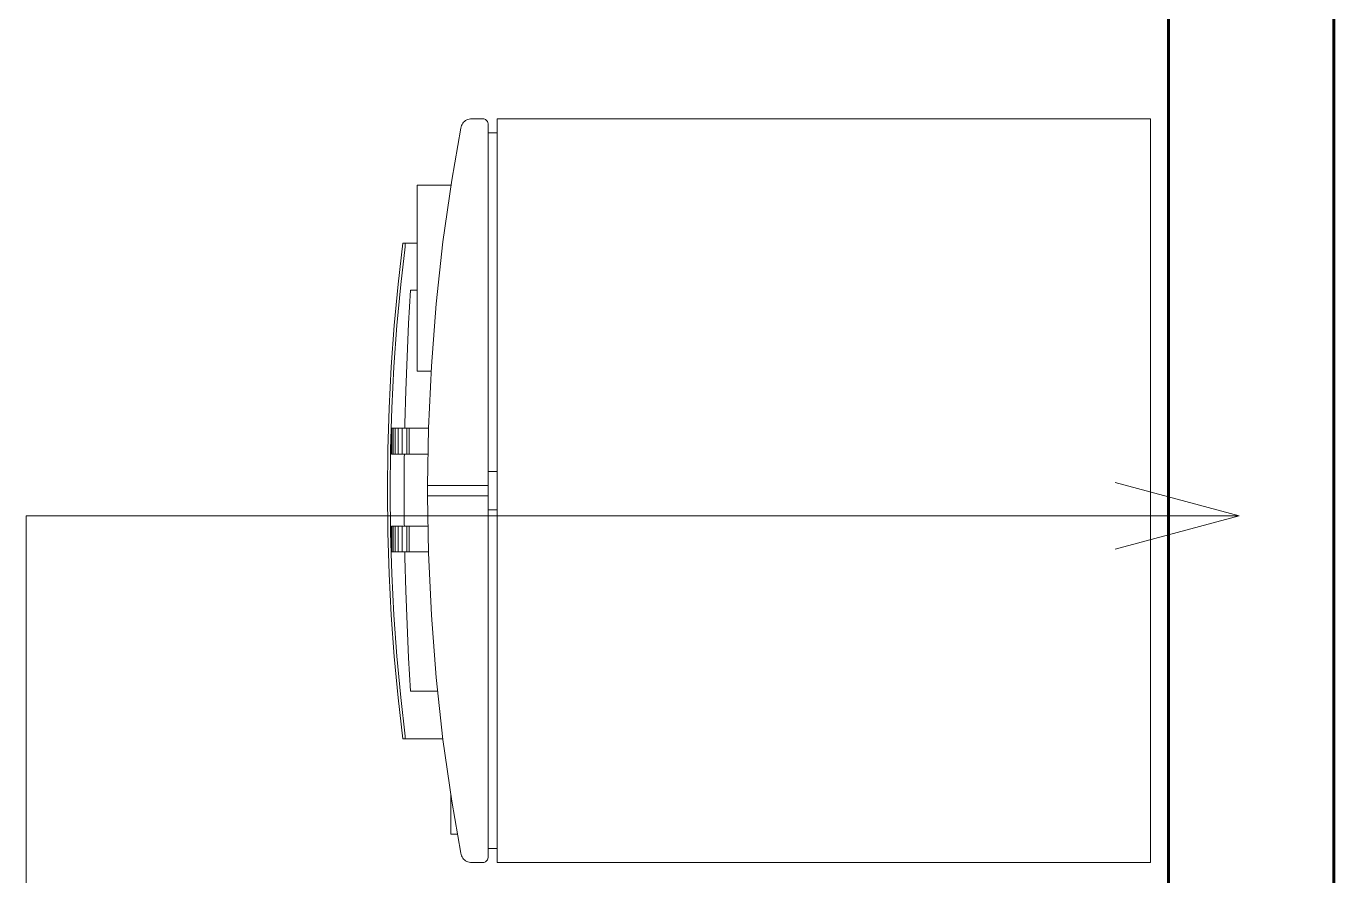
# Model space of a CAD drawing. Header units: inches. Extents: x -827 to 154, y -802 to 207.
# Drawn here: x -264.2 to -200.9, y -604.2 to -563.1 of the extents above; entities that cross this region are included whole.
import ezdxf

# ---------------------------------------------------------------- set-up
doc = ezdxf.new("R2010")
doc.units = ezdxf.units.IN
doc.header["$MEASUREMENT"] = 0
for name, color, linetype, lineweight in [('A-ANNO-NOTE', 131, 'Continuous', 9), ('A-WALL', 113, 'Continuous', 18), ('Layer0', 7, 'Continuous', 9)]:
    doc.layers.add(name, color=color, linetype=linetype, lineweight=lineweight)

# ---------------------------------------------------------------- blocks, each defined once
blk = doc.blocks.new('fridge_2012_skp-403173-Level 1')
at = {"layer": 'Layer0'}
for p, q in [((6.648, 37.449), (42.648, 37.449)), ((6.648, 37.449), (6.648, 5.824)), ((6.648, 37.449), (42.648, 37.449)), ((6.648, 37.449), (6.648, 5.824)), ((42.648, 5.824), (42.648, 37.449)), ((42.648, 5.824), (42.648, 37.449)), ((42.648, 5.824), (6.648, 5.824)), ((42.648, 5.824), (6.648, 5.824)), ((7.327, 5.824), (7.327, 5.387)), ((7.327, 5.824), (7.327, 5.387)), ((7.329, 5.824), (7.329, 5.387)), ((7.329, 5.824), (7.329, 5.387)), ((23.716, 5.387), (23.716, 5.824)), ((23.716, 5.387), (23.716, 5.824)), ((25.579, 5.824), (25.579, 5.387)), ((25.579, 5.824), (25.579, 5.387)), ((41.966, 5.387), (41.966, 5.824)), ((41.966, 5.387), (41.966, 5.824)), ((41.969, 5.387), (41.969, 5.824)), ((41.969, 5.387), (41.969, 5.824)), ((6.65, 5.15), (6.648, 5.115)), ((6.65, 5.15), (6.648, 5.115)), ((6.648, 5.115), (6.648, 4.594)), ((6.648, 4.594), (6.648, 5.115)), ((6.65, 5.15), (6.657, 5.185)), ((6.65, 5.15), (6.657, 5.185)), ((6.657, 5.185), (6.65, 5.15)), ((6.65, 5.15), (6.657, 5.185)), ((6.65, 5.15), (6.657, 5.185)), ((6.65, 5.15), (6.657, 5.185)), ((6.657, 5.185), (6.65, 5.15)), ((6.65, 5.15), (6.657, 5.185)), ((6.657, 5.185), (6.668, 5.219)), ((6.657, 5.185), (6.668, 5.219)), ((6.668, 5.219), (6.657, 5.185)), ((6.657, 5.185), (6.668, 5.219)), ((6.657, 5.185), (6.668, 5.219)), ((6.657, 5.185), (6.668, 5.219)), ((6.668, 5.219), (6.657, 5.185)), ((6.657, 5.185), (6.668, 5.219)), ((6.668, 5.219), (6.684, 5.251)), ((6.668, 5.219), (6.684, 5.251)), ((6.684, 5.251), (6.668, 5.219)), ((6.668, 5.219), (6.684, 5.251)), ((6.668, 5.219), (6.684, 5.251)), ((6.668, 5.219), (6.684, 5.251)), ((6.684, 5.251), (6.668, 5.219)), ((6.668, 5.219), (6.684, 5.251)), ((6.684, 5.251), (6.704, 5.28)), ((6.684, 5.251), (6.704, 5.28)), ((6.704, 5.28), (6.684, 5.251)), ((6.684, 5.251), (6.704, 5.28)), ((6.684, 5.251), (6.704, 5.28)), ((6.684, 5.251), (6.704, 5.28)), ((6.704, 5.28), (6.684, 5.251)), ((6.684, 5.251), (6.704, 5.28)), ((6.704, 5.28), (6.727, 5.307)), ((6.704, 5.28), (6.727, 5.307)), ((6.704, 5.28), (6.727, 5.307)), ((6.704, 5.28), (6.727, 5.307)), ((6.727, 5.307), (6.704, 5.28)), ((6.704, 5.28), (6.727, 5.307)), ((6.727, 5.307), (6.754, 5.33)), ((6.754, 5.33), (6.727, 5.307)), ((6.727, 5.307), (6.754, 5.33)), ((6.727, 5.307), (6.754, 5.33)), ((6.754, 5.33), (6.727, 5.307)), ((6.727, 5.307), (6.754, 5.33)), ((6.754, 5.33), (6.784, 5.35)), ((6.784, 5.35), (6.754, 5.33)), ((6.754, 5.33), (6.784, 5.35)), ((6.754, 5.33), (6.784, 5.35)), ((6.784, 5.35), (6.754, 5.33)), ((6.754, 5.33), (6.784, 5.35)), ((6.784, 5.35), (6.816, 5.366)), ((6.816, 5.366), (6.784, 5.35)), ((6.784, 5.35), (6.816, 5.366)), ((6.784, 5.35), (6.816, 5.366)), ((6.816, 5.366), (6.784, 5.35)), ((6.784, 5.35), (6.816, 5.366)), ((6.816, 5.366), (6.849, 5.377)), ((6.849, 5.377), (6.816, 5.366)), ((6.816, 5.366), (6.849, 5.377)), ((6.816, 5.366), (6.849, 5.377)), ((6.849, 5.377), (6.816, 5.366)), ((6.816, 5.366), (6.849, 5.377)), ((6.849, 5.377), (6.884, 5.384)), ((6.884, 5.384), (6.849, 5.377)), ((6.849, 5.377), (6.884, 5.384)), ((6.849, 5.377), (6.884, 5.384)), ((6.884, 5.384), (6.849, 5.377)), ((6.849, 5.377), (6.884, 5.384)), ((6.884, 5.384), (6.92, 5.387)), ((6.92, 5.387), (6.884, 5.384)), ((6.884, 5.384), (6.92, 5.387)), ((6.884, 5.384), (6.92, 5.387)), ((6.92, 5.387), (6.884, 5.384)), ((6.884, 5.384), (6.92, 5.387)), ((6.92, 5.387), (24.398, 5.387)), ((6.92, 5.387), (24.398, 5.387)), ((24.398, 5.387), (24.898, 5.387)), ((24.398, 5.387), (24.898, 5.387)), ((24.398, 5.387), (24.398, 2.453)), ((24.398, 5.387), (24.398, 2.453)), ((24.898, 2.453), (24.898, 5.387)), ((42.376, 5.387), (24.898, 5.387)), ((24.898, 2.453), (24.898, 5.387)), ((24.898, 5.387), (42.376, 5.387)), ((42.376, 5.387), (42.411, 5.384)), ((42.376, 5.387), (42.411, 5.384)), ((42.376, 5.387), (42.411, 5.384)), ((42.411, 5.384), (42.376, 5.387)), ((42.376, 5.387), (42.411, 5.384)), ((42.411, 5.384), (42.376, 5.387)), ((42.411, 5.384), (42.446, 5.377)), ((42.411, 5.384), (42.446, 5.377)), ((42.411, 5.384), (42.446, 5.377)), ((42.446, 5.377), (42.411, 5.384)), ((42.411, 5.384), (42.446, 5.377)), ((42.446, 5.377), (42.411, 5.384)), ((42.446, 5.377), (42.48, 5.366)), ((42.446, 5.377), (42.48, 5.366)), ((42.446, 5.377), (42.48, 5.366)), ((42.48, 5.366), (42.446, 5.377)), ((42.446, 5.377), (42.48, 5.366)), ((42.48, 5.366), (42.446, 5.377)), ((42.48, 5.366), (42.512, 5.35)), ((42.48, 5.366), (42.512, 5.35)), ((42.48, 5.366), (42.512, 5.35)), ((42.512, 5.35), (42.48, 5.366)), ((42.48, 5.366), (42.512, 5.35)), ((42.512, 5.35), (42.48, 5.366)), ((42.512, 5.35), (42.541, 5.33)), ((42.512, 5.35), (42.541, 5.33)), ((42.512, 5.35), (42.541, 5.33)), ((42.541, 5.33), (42.512, 5.35)), ((42.512, 5.35), (42.541, 5.33)), ((42.541, 5.33), (42.512, 5.35)), ((42.541, 5.33), (42.568, 5.307)), ((42.541, 5.33), (42.568, 5.307)), ((42.541, 5.33), (42.568, 5.307)), ((42.568, 5.307), (42.541, 5.33)), ((42.541, 5.33), (42.568, 5.307)), ((42.568, 5.307), (42.541, 5.33)), ((42.568, 5.307), (42.591, 5.28)), ((42.568, 5.307), (42.591, 5.28)), ((42.568, 5.307), (42.591, 5.28)), ((42.568, 5.307), (42.591, 5.28)), ((42.591, 5.28), (42.568, 5.307)), ((42.568, 5.307), (42.591, 5.28)), ((42.591, 5.28), (42.611, 5.251)), ((42.591, 5.28), (42.611, 5.251)), ((42.591, 5.28), (42.611, 5.251)), ((42.591, 5.28), (42.611, 5.251)), ((42.591, 5.28), (42.611, 5.251)), ((42.611, 5.251), (42.591, 5.28)), ((42.591, 5.28), (42.611, 5.251)), ((42.611, 5.251), (42.591, 5.28)), ((42.611, 5.251), (42.627, 5.219)), ((42.611, 5.251), (42.627, 5.219)), ((42.611, 5.251), (42.627, 5.219)), ((42.611, 5.251), (42.627, 5.219)), ((42.611, 5.251), (42.627, 5.219)), ((42.627, 5.219), (42.611, 5.251)), ((42.611, 5.251), (42.627, 5.219)), ((42.627, 5.219), (42.611, 5.251)), ((42.627, 5.219), (42.638, 5.185)), ((42.627, 5.219), (42.638, 5.185)), ((42.627, 5.219), (42.638, 5.185)), ((42.627, 5.219), (42.638, 5.185)), ((42.627, 5.219), (42.638, 5.185)), ((42.638, 5.185), (42.627, 5.219)), ((42.627, 5.219), (42.638, 5.185)), ((42.638, 5.185), (42.627, 5.219)), ((42.638, 5.185), (42.645, 5.15)), ((42.638, 5.185), (42.645, 5.15)), ((42.638, 5.185), (42.645, 5.15)), ((42.638, 5.185), (42.645, 5.15)), ((42.638, 5.185), (42.645, 5.15)), ((42.645, 5.15), (42.638, 5.185)), ((42.638, 5.185), (42.645, 5.15)), ((42.645, 5.15), (42.638, 5.185)), ((42.645, 5.15), (42.648, 5.115)), ((42.645, 5.15), (42.648, 5.115)), ((42.645, 5.15), (42.648, 5.115)), ((42.645, 5.15), (42.648, 5.115)), ((42.645, 5.15), (42.648, 5.115)), ((42.648, 5.115), (42.645, 5.15)), ((42.645, 5.15), (42.648, 5.115)), ((42.648, 5.115), (42.645, 5.15)), ((42.648, 4.594), (42.648, 5.115)), ((42.648, 4.594), (42.648, 5.115)), ((6.648, 4.594), (6.651, 4.53)), ((6.648, 4.594), (6.651, 4.53)), ((6.648, 4.594), (6.651, 4.53)), ((6.651, 4.53), (6.648, 4.594)), ((6.648, 4.594), (6.651, 4.53)), ((6.648, 4.594), (6.651, 4.53)), ((6.648, 4.594), (6.651, 4.53)), ((6.651, 4.53), (6.648, 4.594)), ((6.651, 4.53), (6.662, 4.468)), ((6.651, 4.53), (6.662, 4.468)), ((6.651, 4.53), (6.662, 4.468)), ((6.662, 4.468), (6.651, 4.53)), ((6.651, 4.53), (6.662, 4.468)), ((6.651, 4.53), (6.662, 4.468)), ((6.651, 4.53), (6.662, 4.468)), ((6.662, 4.468), (6.651, 4.53)), ((6.662, 4.468), (6.681, 4.407)), ((6.662, 4.468), (6.681, 4.407)), ((6.662, 4.468), (6.681, 4.407)), ((6.681, 4.407), (6.662, 4.468)), ((6.662, 4.468), (6.681, 4.407)), ((6.662, 4.468), (6.681, 4.407)), ((6.662, 4.468), (6.681, 4.407)), ((6.681, 4.407), (6.662, 4.468)), ((42.615, 4.407), (42.633, 4.468)), ((42.615, 4.407), (42.633, 4.468)), ((42.615, 4.407), (42.633, 4.468)), ((42.615, 4.407), (42.633, 4.468)), ((42.633, 4.468), (42.615, 4.407)), ((42.615, 4.407), (42.633, 4.468)), ((42.633, 4.468), (42.615, 4.407)), ((42.615, 4.407), (42.633, 4.468)), ((42.633, 4.468), (42.644, 4.53)), ((42.633, 4.468), (42.644, 4.53)), ((42.633, 4.468), (42.644, 4.53)), ((42.633, 4.468), (42.644, 4.53)), ((42.644, 4.53), (42.633, 4.468)), ((42.633, 4.468), (42.644, 4.53)), ((42.644, 4.53), (42.633, 4.468)), ((42.633, 4.468), (42.644, 4.53)), ((42.644, 4.53), (42.648, 4.594)), ((42.644, 4.53), (42.648, 4.594)), ((42.644, 4.53), (42.648, 4.594)), ((42.644, 4.53), (42.648, 4.594)), ((42.648, 4.594), (42.644, 4.53)), ((42.644, 4.53), (42.648, 4.594)), ((42.648, 4.594), (42.644, 4.53)), ((42.644, 4.53), (42.648, 4.594)), ((6.681, 4.407), (6.706, 4.349)), ((6.681, 4.407), (6.706, 4.349)), ((6.706, 4.349), (6.737, 4.295)), ((6.706, 4.349), (6.737, 4.295)), ((6.737, 4.295), (6.775, 4.244)), ((6.775, 4.244), (6.737, 4.295)), ((6.737, 4.295), (6.775, 4.244)), ((6.737, 4.295), (6.775, 4.244)), ((6.737, 4.295), (6.775, 4.244)), ((6.775, 4.244), (6.737, 4.295)), ((6.775, 4.244), (6.819, 4.198)), ((6.819, 4.198), (6.775, 4.244)), ((6.775, 4.244), (6.819, 4.198)), ((6.775, 4.244), (6.819, 4.198)), ((6.775, 4.244), (6.819, 4.198)), ((6.819, 4.198), (6.775, 4.244)), ((6.819, 4.198), (6.867, 4.157)), ((6.819, 4.198), (6.867, 4.157)), ((6.819, 4.198), (6.867, 4.157)), ((6.819, 4.198), (6.867, 4.157)), ((6.819, 4.198), (6.867, 4.157)), ((6.867, 4.157), (6.819, 4.198)), ((6.867, 4.157), (6.92, 4.123)), ((6.867, 4.157), (6.92, 4.123)), ((6.867, 4.157), (6.92, 4.123)), ((6.867, 4.157), (6.92, 4.123)), ((6.867, 4.157), (6.92, 4.123)), ((6.92, 4.123), (6.867, 4.157)), ((6.92, 4.123), (6.977, 4.095)), ((6.92, 4.123), (6.977, 4.095)), ((6.92, 4.123), (6.977, 4.095)), ((6.92, 4.123), (6.977, 4.095)), ((6.92, 4.123), (6.977, 4.095)), ((6.977, 4.095), (6.92, 4.123)), ((6.977, 4.095), (7.036, 4.073)), ((6.977, 4.095), (7.036, 4.073)), ((6.977, 4.095), (7.036, 4.073)), ((6.977, 4.095), (7.036, 4.073)), ((6.977, 4.095), (7.036, 4.073)), ((7.036, 4.073), (6.977, 4.095)), ((7.036, 4.073), (7.098, 4.059)), ((7.036, 4.073), (7.098, 4.059)), ((7.036, 4.073), (7.098, 4.059)), ((7.036, 4.073), (7.098, 4.059)), ((7.036, 4.073), (7.098, 4.059)), ((7.098, 4.059), (7.036, 4.073)), ((9.621, 3.622), (7.098, 4.059)), ((7.098, 4.059), (9.621, 3.622)), ((39.674, 3.622), (42.197, 4.059)), ((42.197, 4.059), (39.674, 3.622)), ((41.279, 3.576), (41.279, 3.9)), ((41.279, 3.576), (41.279, 3.9)), ((42.197, 4.059), (42.259, 4.073)), ((42.197, 4.059), (42.259, 4.073)), ((42.197, 4.059), (42.259, 4.073)), ((42.197, 4.059), (42.259, 4.073)), ((42.259, 4.073), (42.197, 4.059)), ((42.197, 4.059), (42.259, 4.073)), ((42.259, 4.073), (42.319, 4.095)), ((42.259, 4.073), (42.319, 4.095)), ((42.259, 4.073), (42.319, 4.095)), ((42.259, 4.073), (42.319, 4.095)), ((42.319, 4.095), (42.259, 4.073)), ((42.259, 4.073), (42.319, 4.095)), ((42.319, 4.095), (42.375, 4.123)), ((42.319, 4.095), (42.375, 4.123)), ((42.319, 4.095), (42.375, 4.123)), ((42.319, 4.095), (42.375, 4.123)), ((42.375, 4.123), (42.319, 4.095)), ((42.319, 4.095), (42.375, 4.123)), ((42.375, 4.123), (42.428, 4.157)), ((42.375, 4.123), (42.428, 4.157)), ((42.375, 4.123), (42.428, 4.157)), ((42.375, 4.123), (42.428, 4.157)), ((42.428, 4.157), (42.375, 4.123)), ((42.375, 4.123), (42.428, 4.157)), ((42.428, 4.157), (42.477, 4.198)), ((42.428, 4.157), (42.477, 4.198)), ((42.428, 4.157), (42.477, 4.198)), ((42.428, 4.157), (42.477, 4.198)), ((42.477, 4.198), (42.428, 4.157)), ((42.428, 4.157), (42.477, 4.198)), ((42.477, 4.198), (42.52, 4.244)), ((42.477, 4.198), (42.52, 4.244)), ((42.477, 4.198), (42.52, 4.244)), ((42.52, 4.244), (42.477, 4.198)), ((42.477, 4.198), (42.52, 4.244)), ((42.52, 4.244), (42.477, 4.198)), ((42.52, 4.244), (42.558, 4.295)), ((42.52, 4.244), (42.558, 4.295)), ((42.52, 4.244), (42.558, 4.295)), ((42.558, 4.295), (42.52, 4.244)), ((42.52, 4.244), (42.558, 4.295)), ((42.558, 4.295), (42.52, 4.244)), ((42.558, 4.295), (42.59, 4.349)), ((42.558, 4.295), (42.59, 4.349)), ((42.558, 4.295), (42.59, 4.349)), ((42.59, 4.349), (42.558, 4.295)), ((42.558, 4.295), (42.59, 4.349)), ((42.59, 4.349), (42.558, 4.295)), ((42.59, 4.349), (42.615, 4.407)), ((42.59, 4.349), (42.615, 4.407)), ((42.59, 4.349), (42.615, 4.407)), ((42.615, 4.407), (42.59, 4.349)), ((42.59, 4.349), (42.615, 4.407)), ((42.615, 4.407), (42.59, 4.349)), ((9.621, 3.622), (12.609, 3.2)), ((12.609, 3.2), (9.621, 3.622)), ((9.866, 3.587), (9.866, 1.953)), ((9.866, 3.587), (9.866, 1.953)), ((12.609, 3.2), (15.608, 2.872)), ((15.608, 2.872), (12.609, 3.2)), ((33.687, 2.872), (36.687, 3.2)), ((36.687, 3.2), (33.687, 2.872)), ((36.663, 1.373), (36.663, 3.197)), ((36.663, 3.197), (36.663, 1.373)), ((36.687, 3.2), (39.674, 3.622)), ((39.674, 3.622), (36.687, 3.2)), ((39.674, 3.622), (39.406, 3.576)), ((39.406, 3.576), (39.674, 3.622)), ((41.279, 3.576), (39.406, 3.576)), ((41.279, 3.576), (39.406, 3.576)), ((15.608, 2.872), (18.616, 2.637)), ((18.616, 2.637), (15.608, 2.872)), ((18.616, 2.637), (21.631, 2.496)), ((18.616, 2.637), (21.631, 2.496)), ((18.866, 1.953), (18.866, 2.625)), ((18.866, 1.953), (18.866, 2.625)), ((27.665, 2.496), (30.679, 2.637)), ((30.679, 2.637), (27.665, 2.496)), ((30.679, 2.637), (33.687, 2.872)), ((33.687, 2.872), (30.679, 2.637)), ((34.351, 2.945), (34.351, 1.634)), ((34.351, 1.634), (34.351, 2.945)), ((18.866, 1.953), (9.866, 1.953)), ((18.866, 1.953), (9.866, 1.953)), ((12.663, 1.953), (12.663, 1.367)), ((12.663, 1.367), (12.663, 1.953)), ((14.945, 1.634), (14.945, 1.953)), ((14.945, 1.634), (14.945, 1.953)), ((21.631, 1.558), (21.631, 2.496)), ((21.631, 1.825), (21.631, 2.496)), ((21.631, 1.558), (21.631, 2.496)), ((21.631, 2.496), (24.398, 2.453)), ((24.398, 2.453), (21.631, 2.496)), ((22.881, 2.477), (22.881, 1.558)), ((22.881, 1.558), (22.881, 2.477)), ((24.398, 2.453), (24.648, 2.449)), ((24.398, 2.453), (24.648, 2.449)), ((24.648, 2.449), (24.898, 2.453)), ((24.648, 2.449), (24.898, 2.453)), ((24.898, 2.453), (27.665, 2.496)), ((27.665, 2.496), (24.898, 2.453)), ((26.361, 1.558), (26.361, 2.476)), ((26.361, 1.558), (26.361, 2.476)), ((27.611, 2.495), (27.611, 1.558)), ((27.611, 1.558), (27.611, 2.495)), ((12.663, 1.367), (12.663, 1.262)), ((12.663, 1.367), (12.841, 1.367)), ((12.663, 1.262), (12.663, 1.367)), ((12.841, 1.367), (12.663, 1.367)), ((12.841, 1.367), (14.668, 1.157)), ((14.668, 1.157), (12.841, 1.367)), ((14.945, 1.634), (16.56, 1.538)), ((14.945, 1.634), (16.56, 1.538)), ((18.176, 1.46), (16.56, 1.538)), ((16.56, 1.538), (18.176, 1.46)), ((18.176, 1.46), (19.794, 1.399)), ((18.176, 1.46), (19.794, 1.399)), ((19.794, 1.399), (21.411, 1.356)), ((19.794, 1.399), (21.411, 1.356)), ((21.411, 1.356), (21.631, 1.352)), ((21.411, 1.356), (21.631, 1.352)), ((21.631, 1.558), (21.631, 1.825)), ((21.631, 1.453), (21.631, 1.558)), ((21.631, 1.558), (21.737, 1.558)), ((21.631, 1.453), (21.631, 1.558)), ((21.737, 1.558), (21.631, 1.558)), ((22.881, 1.453), (21.631, 1.453)), ((21.631, 1.224), (21.631, 1.453)), ((21.631, 1.224), (21.631, 1.453)), ((21.631, 1.453), (22.881, 1.453)), ((21.737, 1.558), (22.881, 1.558)), ((21.737, 1.558), (22.881, 1.558)), ((22.881, 1.453), (22.881, 1.558)), ((22.881, 1.453), (22.881, 1.558)), ((22.881, 1.453), (22.881, 1.224)), ((22.881, 1.224), (22.881, 1.453)), ((22.881, 1.332), (23.029, 1.33)), ((22.881, 1.332), (23.029, 1.33)), ((23.029, 1.33), (24.648, 1.321)), ((23.029, 1.33), (24.648, 1.321)), ((24.648, 1.321), (26.266, 1.33)), ((24.648, 1.321), (26.266, 1.33)), ((26.361, 1.331), (26.266, 1.33)), ((26.266, 1.33), (26.361, 1.331)), ((26.361, 1.453), (26.361, 1.558)), ((26.361, 1.558), (26.467, 1.558)), ((26.361, 1.453), (26.361, 1.558)), ((26.467, 1.558), (26.361, 1.558)), ((27.611, 1.453), (26.361, 1.453)), ((26.361, 1.224), (26.361, 1.453)), ((26.361, 1.224), (26.361, 1.453)), ((26.361, 1.453), (27.611, 1.453)), ((26.467, 1.558), (27.611, 1.558)), ((26.467, 1.558), (27.611, 1.558)), ((27.611, 1.453), (27.611, 1.558)), ((27.611, 1.453), (27.611, 1.558)), ((27.611, 1.224), (27.611, 1.453)), ((27.611, 1.453), (27.611, 1.224)), ((27.884, 1.356), (27.611, 1.351)), ((27.611, 1.351), (27.884, 1.356)), ((27.884, 1.356), (29.502, 1.399)), ((27.884, 1.356), (29.502, 1.399)), ((29.502, 1.399), (31.119, 1.46)), ((29.502, 1.399), (31.119, 1.46)), ((32.735, 1.538), (31.119, 1.46)), ((31.119, 1.46), (32.735, 1.538)), ((32.735, 1.538), (34.351, 1.634)), ((32.735, 1.538), (34.351, 1.634)), ((34.658, 1.157), (36.538, 1.373)), ((34.658, 1.157), (36.538, 1.373)), ((36.538, 1.373), (36.663, 1.373)), ((36.538, 1.373), (36.663, 1.373)), ((36.663, 1.262), (36.663, 1.373)), ((36.663, 1.262), (36.663, 1.373)), ((14.655, 1.033), (12.663, 1.262)), ((14.655, 1.033), (12.663, 1.262)), ((14.655, 1.033), (16.652, 0.845)), ((16.652, 0.845), (14.655, 1.033)), ((14.668, 1.157), (16.662, 0.97)), ((16.662, 0.97), (14.668, 1.157)), ((16.652, 0.845), (18.652, 0.699)), ((16.652, 0.845), (18.652, 0.699)), ((16.662, 0.97), (18.659, 0.824)), ((16.662, 0.97), (18.659, 0.824)), ((18.652, 0.699), (20.654, 0.595)), ((20.654, 0.595), (18.652, 0.699)), ((18.659, 0.824), (20.659, 0.72)), ((18.659, 0.824), (20.659, 0.72)), ((20.659, 0.72), (22.661, 0.657)), ((20.659, 0.72), (22.661, 0.657)), ((21.631, 1.224), (22.881, 1.224)), ((22.881, 1.224), (21.631, 1.224)), ((21.631, 1.197), (21.631, 1.224)), ((21.631, 1.197), (21.631, 1.224)), ((21.631, 1.037), (21.631, 1.197)), ((21.631, 1.037), (21.631, 1.197)), ((21.631, 1.037), (22.881, 1.037)), ((22.881, 1.037), (21.631, 1.037)), ((21.631, 0.891), (21.631, 1.037)), ((21.631, 0.891), (21.631, 1.037)), ((21.631, 0.891), (22.881, 0.891)), ((22.881, 0.891), (21.631, 0.891)), ((21.631, 0.786), (21.631, 0.891)), ((21.631, 0.786), (21.631, 0.891)), ((21.631, 0.786), (22.881, 0.786)), ((22.881, 0.786), (21.631, 0.786)), ((21.631, 0.724), (21.631, 0.786)), ((21.631, 0.724), (21.631, 0.786)), ((21.631, 0.724), (22.881, 0.724)), ((22.881, 0.724), (21.631, 0.724)), ((21.631, 0.703), (21.631, 0.724)), ((21.631, 0.724), (21.631, 0.703)), ((21.631, 0.703), (22.881, 0.703)), ((22.881, 0.703), (21.631, 0.703)), ((22.661, 0.657), (24.663, 0.637)), ((22.661, 0.657), (24.663, 0.637)), ((22.881, 1.224), (22.881, 1.037)), ((22.881, 1.037), (22.881, 1.224)), ((22.881, 1.037), (22.881, 0.891)), ((22.881, 0.891), (22.881, 1.037)), ((22.881, 0.891), (22.881, 0.786)), ((22.881, 0.786), (22.881, 0.891)), ((22.881, 0.786), (22.881, 0.724)), ((22.881, 0.724), (22.881, 0.786)), ((22.881, 0.724), (22.881, 0.703)), ((22.881, 0.724), (22.881, 0.703)), ((24.663, 0.637), (26.666, 0.657)), ((24.663, 0.637), (26.666, 0.657)), ((26.361, 1.224), (27.611, 1.224)), ((26.361, 1.197), (26.361, 1.224)), ((27.611, 1.224), (26.361, 1.224)), ((26.361, 1.197), (26.361, 1.224)), ((26.361, 1.037), (26.361, 1.197)), ((26.361, 1.037), (26.361, 1.197)), ((26.361, 0.891), (26.361, 1.037)), ((26.361, 1.037), (27.611, 1.037)), ((27.611, 1.037), (26.361, 1.037)), ((26.361, 0.891), (26.361, 1.037)), ((26.361, 0.786), (26.361, 0.891)), ((27.611, 0.891), (26.361, 0.891)), ((26.361, 0.786), (26.361, 0.891)), ((26.361, 0.891), (27.611, 0.891)), ((26.361, 0.724), (26.361, 0.786)), ((26.361, 0.786), (27.611, 0.786)), ((27.611, 0.786), (26.361, 0.786)), ((26.361, 0.724), (26.361, 0.786)), ((26.361, 0.724), (26.361, 0.703)), ((27.611, 0.724), (26.361, 0.724)), ((26.361, 0.703), (26.361, 0.724)), ((26.361, 0.724), (27.611, 0.724)), ((27.611, 0.703), (26.361, 0.703)), ((26.361, 0.703), (27.611, 0.703)), ((26.666, 0.657), (28.667, 0.72)), ((26.666, 0.657), (28.667, 0.72)), ((27.611, 1.037), (27.611, 1.224)), ((27.611, 1.224), (27.611, 1.037)), ((27.611, 0.891), (27.611, 1.037)), ((27.611, 1.037), (27.611, 0.891)), ((27.611, 0.786), (27.611, 0.891)), ((27.611, 0.891), (27.611, 0.786)), ((27.611, 0.724), (27.611, 0.786)), ((27.611, 0.786), (27.611, 0.724)), ((27.611, 0.724), (27.611, 0.703)), ((27.611, 0.724), (27.611, 0.703)), ((28.667, 0.72), (30.667, 0.824)), ((28.667, 0.72), (30.667, 0.824)), ((28.673, 0.595), (30.675, 0.699)), ((30.675, 0.699), (28.673, 0.595)), ((30.667, 0.824), (32.664, 0.97)), ((30.667, 0.824), (32.664, 0.97)), ((32.675, 0.845), (30.675, 0.699)), ((30.675, 0.699), (32.675, 0.845)), ((32.664, 0.97), (34.658, 1.157)), ((32.664, 0.97), (34.658, 1.157)), ((34.671, 1.033), (32.675, 0.845)), ((32.675, 0.845), (34.671, 1.033)), ((34.671, 1.033), (36.663, 1.262)), ((34.671, 1.033), (36.663, 1.262)), ((20.654, 0.595), (22.658, 0.532)), ((20.654, 0.595), (22.658, 0.532)), ((22.658, 0.532), (24.663, 0.512)), ((24.663, 0.512), (22.658, 0.532)), ((24.663, 0.512), (26.668, 0.532)), ((24.663, 0.512), (26.668, 0.532)), ((26.668, 0.532), (28.673, 0.595)), ((28.673, 0.595), (26.668, 0.532))]:
    blk.add_line(p, q, dxfattribs=at)

msp = doc.modelspace()

# ---------------------------------------------------------------- linework, layer by layer
at = {"layer": 'A-ANNO-NOTE'}
for p, q in [((-205.477386, -586.815407), (-211.477386, -585.207712)), ((-264.182903, -586.815407), (-264.182903, -655.577773)), ((-205.477386, -586.815407), (-264.182903, -586.815407)), ((-205.477386, -586.815407), (-211.477386, -588.423102))]:
    msp.add_line(p, q, dxfattribs=at)
at = {"layer": 'A-WALL', "lineweight": 60}
for p, q in [((-200.895614, -765.976424), (-200.895614, -500.976424)), ((-208.895614, -534.976424), (-208.895614, -725.476424))]:
    msp.add_line(p, q, dxfattribs=at)

# ---------------------------------------------------------------- block references
at = {"layer": 'Layer0', "rotation": 270.0000000000001}
msp.add_blockref('fridge_2012_skp-403173-Level 1', (-247.210611, -560.94715), dxfattribs=at)

doc.saveas('drawing.dxf')
